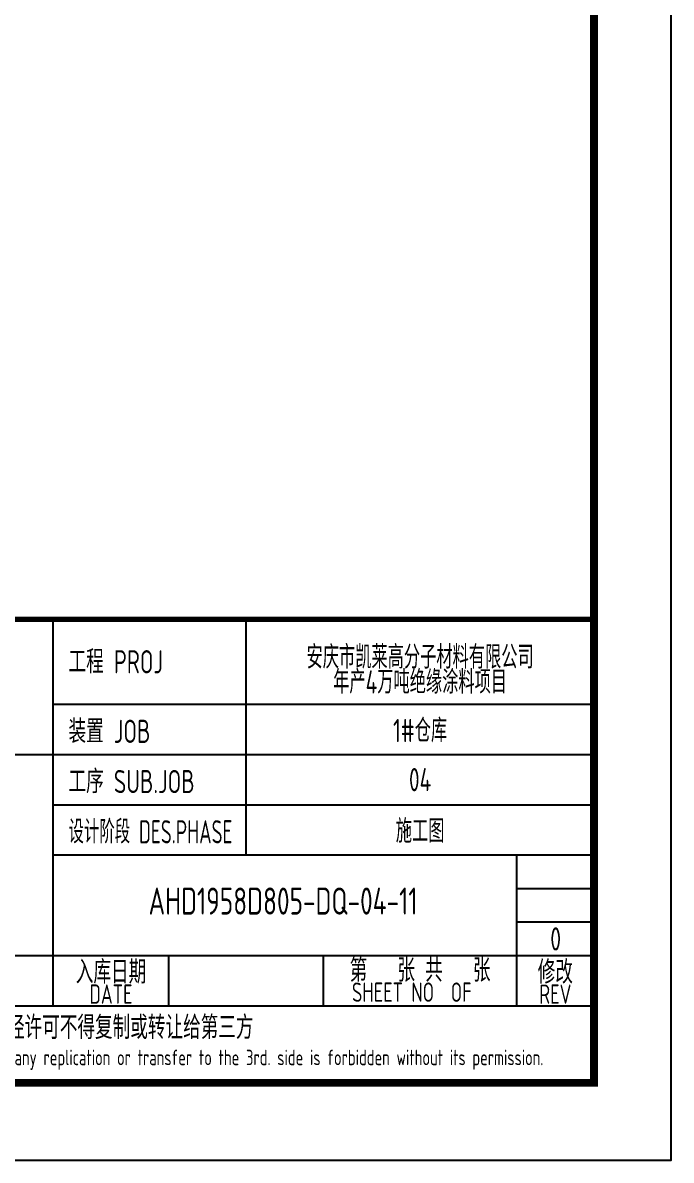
# Model space of a CAD drawing. Extents: x 4532298 to 10139194, y -639876 to -207028.
# Drawn here: x 5338540 to 5346932, y -374859 to -360140 of the extents above; entities that cross this region are included whole.
import ezdxf
from ezdxf.enums import TextEntityAlignment as Align

# ---------------------------------------------------------------- set-up
doc = ezdxf.new("R2010")
doc.units = 0
doc.header["$LTSCALE"] = 1000
doc.header["$MEASUREMENT"] = 0
doc.layers.get('0').update_dxf_attribs({"linetype": 'CONTINUOUS'})
doc.layers.add('AXIS', color=3, linetype='CONTINUOUS')
doc.layers.add('PUB_TITLE', color=4, linetype='CONTINUOUS')
doc.styles.add('AHD', font='sceie.shx', dxfattribs={"width": 0.7, "bigfont": 'sceic.shx'})
doc.styles.add('sceie', font='sceie.shx', dxfattribs={"width": 0.7, "bigfont": 'sceic.shx'})
doc.styles.add('TSSD_Rein', font='Tssdeng.shx', dxfattribs={"width": 0.7, "bigfont": 'hztxt.shx'})

msp = doc.modelspace()

# ---------------------------------------------------------------- linework, layer by layer
for p, q in [((5338932, -372858.8), (5338932, -367858.8)), ((5341432, -370908.8), (5341432, -367858.8)), ((5345932, -373858.8), (5345932, -367858.8)), ((5338932, -368958.8), (5345932, -368958.8)), ((5327932, -369608.8), (5345932, -369608.8)), ((5338932, -370258.8), (5345932, -370258.8)), ((5338932, -370908.8), (5345932, -370908.8)), ((5344932, -372858.8), (5344932, -370908.8)), ((5344932, -371342.2), (5345932, -371342.2)), ((5344932, -371775.5), (5345932, -371775.5)), ((5327932, -372208.8), (5345932, -372208.8)), ((5340432, -372858.8), (5340432, -372208.8)), ((5342432, -372858.8), (5342432, -372208.8)), ((5327932, -372858.8), (5345932, -372858.8)), ((5327932, -373858.8), (5345932, -373858.8))]:
    msp.add_line(p, q)
msp.add_lwpolyline([(5345932, -367858.8, 70, 70, 0), (5327932, -367858.8, 70, 70, 0), (5327932, -373858.8, 0, 0, 0)], format="xyseb")
at = {"layer": 'PUB_TITLE'}
msp.add_lwpolyline([(5228032, -374858.8), (5346932, -374858.8), (5346932, -290758.8), (5228032, -290758.8)], close=True, dxfattribs=at)
at = {"layer": 'PUB_TITLE', "const_width": 100}
msp.add_lwpolyline([(5230532, -373858.8), (5345932, -373858.8), (5345932, -291758.8), (5230532, -291758.8)], close=True, dxfattribs=at)

# ---------------------------------------------------------------- texts
at = {"style": 'AHD'}
for s, width, p in [('工程 PROJ', 0.8, (5339132, -368558.8)), ('工程 PROJ', 0.8, (5339132, -368558.8)), ('装置 JOB', 0.8, (5339132, -369458.8)), ('装置 JOB', 0.8, (5339132, -369458.8)), ('工序 SUB.JOB', 0.8, (5339132, -370108.8)), ('工序 SUB.JOB', 0.8, (5339132, -370108.8)), ('设计阶段 DES.PHASE', 0.7, (5339132, -370758.8)), ('设计阶段 DES.PHASE', 0.7, (5339132, -370758.8))]:
    msp.add_text(s, height=300, dxfattribs=dict(at, width=width)).set_placement(p)
at = {"style": 'AHD', "width": 0.8}
for s, height, p in [('第   张 共   张', 300, (5343682, -372383.8)), ('入库日期', 300, (5339682, -372408.8)), ('入库日期', 300, (5339682, -372408.8)), ('修改', 300, (5345432, -372408.8)), ('修改', 300, (5345432, -372408.8)), ('DATE', 250, (5339682, -372708.8)), ('DATE', 250, (5339682, -372708.8)), ('SHEET NO  OF  ', 250, (5343682, -372683.8)), ('SHEET NO  OF  ', 250, (5343682, -372683.8)), ('REV', 250, (5345432, -372708.8)), ('REV', 250, (5345432, -372708.8)), ('本文件专有权属安徽华东化工医药工程有限责任公司所有,未经许可不得复制或转让给第三方', 300, (5336932, -373158.8)), ('本文件专有权属安徽华东化工医药工程有限责任公司所有,未经许可不得复制或转让给第三方', 300, (5336932, -373158.8)), ('The proprietary right of this document belongs to Anhui Huadong Chemical And Medical Engineering  Co.,Ltd.  and any replication or transfer to the 3rd. side is forbidden without its permission. ', 200, (5336932, -373558.8))]:
    msp.add_text(s, height=height, dxfattribs=at).set_placement(p, align=Align.MIDDLE)
at = {"width": 0.8}
for tag, text, height, style, p in [('AHD1958D805-DQ-04-11', '200320-02-040', 350, 'sceie', (5341908.6, -371505.1)), ('0', '0', 300, 'AHD', (5345436.1, -371995)), ('0', '0', 300, 'AHD', (5345436.1, -371995))]:
    msp.add_attdef(tag, text=text, height=height, dxfattribs=dict(at, style=style)).set_placement(p, align=Align.MIDDLE)
at = {"layer": 'AXIS', "style": 'TSSD_Rein', "width": 0.7}
for s, p in [('安庆市凯莱高分子材料有限公司', (5343682, -368331.3)), ('年产4万吨绝缘涂料项目', (5343682, -368654.3)), ('1#仓库', (5343682, -369283.8)), ('04', (5343682, -369933.8)), ('施工图', (5343682, -370583.8))]:
    msp.add_text(s, height=300, dxfattribs=at).set_placement(p, align=Align.MIDDLE)

doc.saveas('drawing.dxf')
